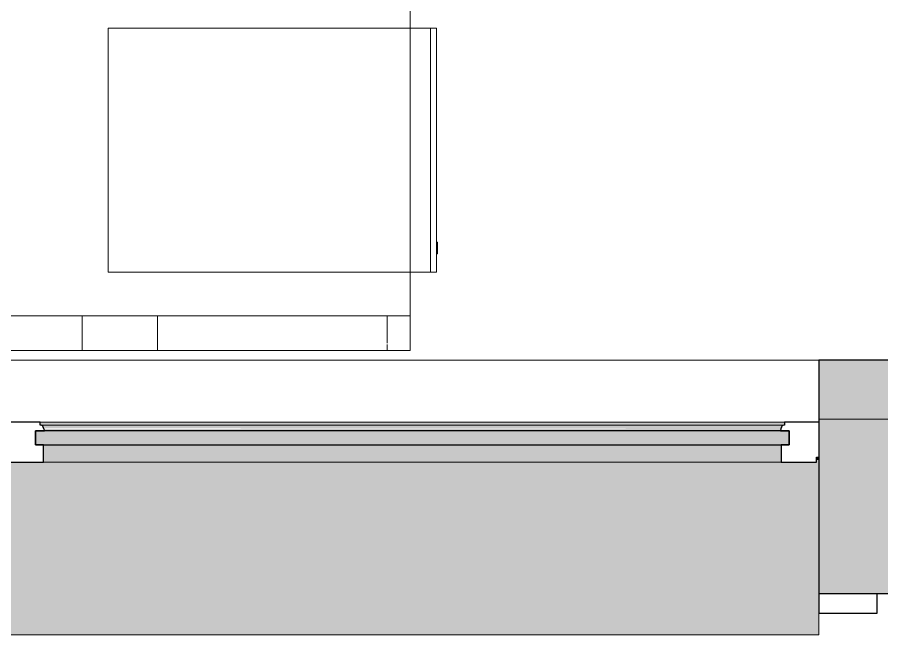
# Model space of a CAD drawing. Header units: millimetres. Extents: x 155927 to 317870, y -36033 to 97293.
# Drawn here: x 227563 to 229051, y 8897 to 9960 of the extents above; entities that cross this region are included whole.
import ezdxf

# ---------------------------------------------------------------- set-up
doc = ezdxf.new("R2010")
doc.units = ezdxf.units.MM
doc.header["$MEASUREMENT"] = 0
for name, color, linetype, lineweight in [('A-GLAZ', 7, 'CONTINUOUS', 9), ('A-WALL', 7, 'CONTINUOUS', 9), ('A-WALL-PATT', 7, 'CONTINUOUS', 9), ('I-FURN', 8, 'CONTINUOUS', 9), ('I-WALL', 7, 'CONTINUOUS', 9)]:
    doc.layers.add(name, color=color, linetype=linetype, lineweight=lineweight)

msp = doc.modelspace()

# ---------------------------------------------------------------- hatches: boundary and pattern name
at = {"layer": 'A-GLAZ'}
h = msp.add_hatch(color=256, dxfattribs=at)
h.paths.add_polyline_path([(227606.4, 9255.8), (227603.6, 9257.5), (227604.9, 9256.4), (227606, 9255.9)], flags=0)
h.paths.add_polyline_path([(224722.4, 9255.8), (224719.6, 9257.5), (224720.9, 9256.4), (224722, 9255.9)], flags=0)
for points in [[(228879.8, 9257.5), (228883.6, 9257.5), (228883.6, 9262.5), (227602, 9262.5), (227602, 9257.5), (228877.8, 9257.5)], [(228877.8, 9252.6), (228879.6, 9256.2), (228879.8, 9257.5), (227604.9, 9257), (227607.6, 9253.9), (227608.3, 9252.6), (228877.4, 9252.6)], [(228891.6, 9223.6), (228891.6, 9247.5), (227594.1, 9247.5), (227594.1, 9223.6), (228647.9, 9223.6)], [(228647.9, 9248.6), (228876.4, 9248.6), (228877.6, 9252.6), (227608, 9251.5), (227609.3, 9248.6), (228046.4, 9248.6)], [(228876.4, 9247.5), (228876.4, 9248.6), (228647.9, 9247.5)], [(228877.6, 9193.6), (228877.6, 9223.6), (227608, 9223.6), (227608, 9193.6), (228647.9, 9193.6)], [(228942.8, 8896.6), (228942.8, 9198.3), (228938.5, 9198.3), (228938.5, 9193.6), (227547.2, 9193.6), (227547.2, 9198.3), (227542.8, 9198.3), (227542.8, 9193.6), (226058.8, 9193.6), (226058.8, 9198.3), (226054.5, 9198.3), (226054.5, 9193.6), (224663.2, 9193.6), (224663.2, 9198.3), (224658.8, 9198.3), (224658.8, 8896.6), (228647.9, 8896.6)]]:
    msp.add_hatch(color=256, dxfattribs=at).paths.add_polyline_path(points, flags=0)
h = msp.add_hatch(color=256, dxfattribs=at)
h.paths.add_polyline_path([(228942.8, 9198.3), (228942.8, 9200.4), (228938.5, 9200.4), (228938.5, 9198.3)], flags=0)
h.paths.add_polyline_path([(227547.2, 9198.3), (227547.2, 9200.4), (227542.8, 9200.4), (227542.8, 9198.3)], flags=0)
h.paths.add_polyline_path([(226054.5, 9198.3), (226058.8, 9198.3), (226058.8, 9200.4), (226054.5, 9200.4)], flags=0)
h.paths.add_polyline_path([(224663.2, 9198.3), (224663.2, 9200.4), (224658.8, 9200.4), (224658.8, 9198.3)], flags=0)
at = {"layer": 'A-WALL-PATT'}
h = msp.add_hatch(color=256, dxfattribs=at)
h.paths.add_polyline_path([(230738.8, 9267.6), (230738.8, 9369.6), (228942.8, 9369.6), (228942.8, 9267.6), (229850.8, 9267.6)], flags=0)
h.paths.add_polyline_path([(224437.8, 9267.6), (224658.8, 9267.6), (224658.8, 9369.6), (221442.8, 9369.6), (221442.8, 9267.6), (223836.3, 9267.6)], flags=0)
h = msp.add_hatch(color=256, dxfattribs=at)
h.paths.add_polyline_path([(231130.8, 8967.6), (231130.8, 9267.6), (228942.8, 9267.6), (228942.8, 8967.6), (229850.8, 8967.6)], flags=0)
h.paths.add_polyline_path([(224437.8, 8967.6), (224658.8, 8967.6), (224658.8, 9267.6), (221442.8, 9267.6), (221442.8, 8967.6), (223836.3, 8967.6)], flags=0)
h.paths.add_polyline_path([(217158.8, 8967.6), (217158.8, 9267.6), (215617.8, 9267.6), (215617.8, 8967.6), (216619, 8967.6)], flags=0)
h.paths.add_polyline_path([(213983.8, 8967.6), (213983.8, 9267.6), (212817.8, 9267.6), (212817.8, 8967.6), (213010.3, 8967.6)], flags=0)
h.paths.add_polyline_path([(205793, 8967.6), (206283.8, 8967.6), (206283.8, 9267.6), (202692.8, 9267.6), (202692.8, 8967.6), (204590.1, 8967.6)], flags=0)
h.paths.add_polyline_path([(199778.5, 8967.6), (199908.8, 8967.6), (199908.8, 9267.6), (197042.8, 9267.6), (197042.8, 8967.6), (198575.7, 8967.6)], flags=0)

# ---------------------------------------------------------------- linework, layer by layer
at = {"layer": 'A-GLAZ', "lineweight": 30}
for p, q in [((227602, 9262.5), (227542.8, 9262.5)), ((227602, 9257.5), (227602, 9262.5)), ((227603.6, 9257.5), (227602, 9257.5)), ((228883.6, 9257.5), (228882.1, 9257.5)), ((228883.6, 9262.5), (228883.6, 9257.5)), ((228942.8, 9262.5), (228883.6, 9262.5)), ((227594.1, 9247.5), (227594.1, 9223.6)), ((228891.6, 9247.5), (227594.1, 9247.5)), ((227594.1, 9223.6), (227594.1, 9247.5)), ((227594.1, 9247.5), (227609.3, 9247.5)), ((227609.3, 9247.5), (227609.3, 9248.6)), ((228876.4, 9248.6), (228876.4, 9247.5)), ((228876.4, 9247.5), (228891.6, 9247.5)), ((228891.6, 9223.6), (228891.6, 9247.5)), ((228891.6, 9247.5), (228891.6, 9223.6)), ((227594.1, 9223.6), (228891.6, 9223.6)), ((227608, 9223.6), (227594.1, 9223.6)), ((227608, 9193.6), (227608, 9223.6)), ((228891.6, 9223.6), (228877.6, 9223.6)), ((228877.6, 9223.6), (228877.6, 9193.6)), ((228938.5, 9193.6), (228938.5, 9202.6)), ((228938.5, 9202.6), (228942.8, 9202.6)), ((227547.2, 9193.6), (227608, 9193.6)), ((228877.6, 9193.6), (228938.5, 9193.6)), ((228942.8, 8967.6), (228942.8, 8933.6)), ((229042.8, 8933.6), (229042.8, 8967.6)), ((228942.8, 8933.6), (229042.8, 8933.6))]:
    msp.add_line(p, q, dxfattribs=at)
at = {"layer": 'A-GLAZ'}
for p, q in [((228883.6, 9262.5), (227602, 9262.5)), ((227602, 9257.5), (227603.6, 9257.5)), ((227603.6, 9257.5), (228882.1, 9257.5)), ((228882.1, 9257.5), (228883.6, 9257.5)), ((227609.3, 9248.6), (228876.4, 9248.6)), ((228938.5, 9200.4), (228942.8, 9200.4)), ((228938.5, 9198.3), (228942.8, 9198.3)), ((227608, 9193.6), (228877.6, 9193.6)), ((228942.8, 8933.6), (228942.8, 8896.6)), ((224658.8, 8896.6), (228942.8, 8896.6))]:
    msp.add_line(p, q, dxfattribs=at)
at = {"layer": 'A-GLAZ', "lineweight": 30}
for centre, radius, start, end in [((227602.5, 9252.2), 5.36, 3.4261, 78.0476), ((228883.2, 9252.2), 5.36, 101.9524, 176.5739), ((227615.2, 9253), 7.4, 183.4261, 216.5739), ((228870.5, 9253), 7.4, 323.4261, 356.5739)]:
    msp.add_arc(centre, radius, start, end, dxfattribs=at)
at = {"layer": 'A-GLAZ'}
for points, knots in [([(227606, 9256.2), (227605.9, 9256.4), (227605.5, 9256.7), (227604.7, 9257.2), (227604, 9257.4), (227603.6, 9257.5)], [-0.4, -0.4, -0.4, -0.4, -0.3, -0.2, 0, 0, 0, 0]), ([(228882.1, 9257.5), (228881.6, 9257.4), (228881, 9257.2), (228880.2, 9256.7), (228879.8, 9256.4), (228879.6, 9256.2)], [0, 0, 0, 0, 0.2, 0.3, 0.4, 0.4, 0.4, 0.4]), ([(227607.8, 9252.6), (227607.8, 9253), (227607.7, 9253.7), (227607.3, 9254.6), (227607.1, 9255), (227607, 9255.2)], [-1, -1, -1, -1, -0.8, -0.7, -0.6, -0.6, -0.6, -0.6]), ([(228878.7, 9255.2), (228878.6, 9255), (228878.4, 9254.6), (228878, 9253.7), (228877.9, 9253), (228877.8, 9252.6)], [0.6, 0.6, 0.6, 0.6, 0.7, 0.8, 1, 1, 1, 1])]:
    msp.add_open_spline(points, degree=3, knots=knots, dxfattribs=at)
for points in [[(227609.3, 9248.6), (227609, 9249), (227608.7, 9249.4), (227608.5, 9249.8)], [(228877.1, 9249.8), (228876.9, 9249.4), (228876.7, 9249), (228876.4, 9248.6)]]:
    msp.add_open_spline(points, degree=3, dxfattribs=at)
at = {"layer": 'A-WALL'}
msp.add_line((230738.8, 9267.6), (228942.8, 9267.6), dxfattribs=at)
at = {"layer": 'A-WALL', "lineweight": 30}
for p, q in [((228942.8, 9267.6), (228942.8, 8967.6)), ((228942.8, 8967.6), (231130.8, 8967.6))]:
    msp.add_line(p, q, dxfattribs=at)
at = {"layer": 'I-FURN'}
for p, q in [((228239.3, 9386.1), (228239.3, 10986.1)), ((228239.3, 10986.1), (228239.3, 9386.1)), ((227719.1, 9941), (227719.1, 9521)), ((228239.3, 9941), (227719.1, 9941)), ((228274.1, 9941), (228239.3, 9941)), ((228284.1, 9941), (228274.1, 9941)), ((228274.1, 9941), (228274.1, 9521)), ((228274.1, 9521), (228274.1, 9941)), ((228284.1, 9521), (228284.1, 9941)), ((228286.1, 9572.6), (228284.1, 9572.6)), ((228286.1, 9572.6), (228286.1, 9552.6)), ((228286.1, 9552.6), (228286.1, 9572.6)), ((228284.1, 9552.6), (228286.1, 9552.6)), ((227719.1, 9521), (228239.3, 9521)), ((228239.3, 9521), (228274.1, 9521)), ((228274.1, 9521), (228284.1, 9521)), ((228199.3, 9446.1), (226843.8, 9446.1)), ((227204.3, 9446.1), (227674.3, 9446.1)), ((227674.3, 9446.1), (227804.3, 9446.1)), ((227674.3, 9446.1), (227674.3, 9386.1)), ((227674.3, 9446.1), (227674.3, 9386.1)), ((227804.3, 9446.1), (228239.3, 9446.1)), ((227804.3, 9446.1), (227804.3, 9386.1)), ((227804.3, 9446.1), (227804.3, 9386.1)), ((228239.3, 9446.1), (228199.3, 9446.1)), ((228199.3, 9446.1), (228199.3, 9399)), ((228199.3, 9446.1), (228199.3, 9399)), ((228239.3, 9386.1), (228239.3, 9446.1)), ((228239.3, 9446.1), (228239.3, 9386.1)), ((228199.3, 9396.7), (228199.3, 9386.1)), ((228199.3, 9396.7), (228199.3, 9386.1)), ((226679.3, 9386.1), (228199.3, 9386.1)), ((227674.3, 9386.1), (227204.3, 9386.1)), ((227439.3, 9386.1), (228239.3, 9386.1)), ((228239.3, 9386.1), (227439.3, 9386.1)), ((227804.3, 9386.1), (227674.3, 9386.1)), ((228239.3, 9386.1), (227804.3, 9386.1)), ((228199.3, 9386.1), (228239.3, 9386.1))]:
    msp.add_line(p, q, dxfattribs=at)
at = {"layer": 'I-WALL'}
for p, q in [((227542.8, 9369.6), (228942.8, 9369.6)), ((228942.8, 9267.6), (230738.8, 9267.6))]:
    msp.add_line(p, q, dxfattribs=at)
at = {"layer": 'I-WALL', "lineweight": 30}
for p, q in [((230738.8, 9369.6), (228942.8, 9369.6)), ((228942.8, 9369.6), (228942.8, 9267.6))]:
    msp.add_line(p, q, dxfattribs=at)

doc.saveas('drawing.dxf')
